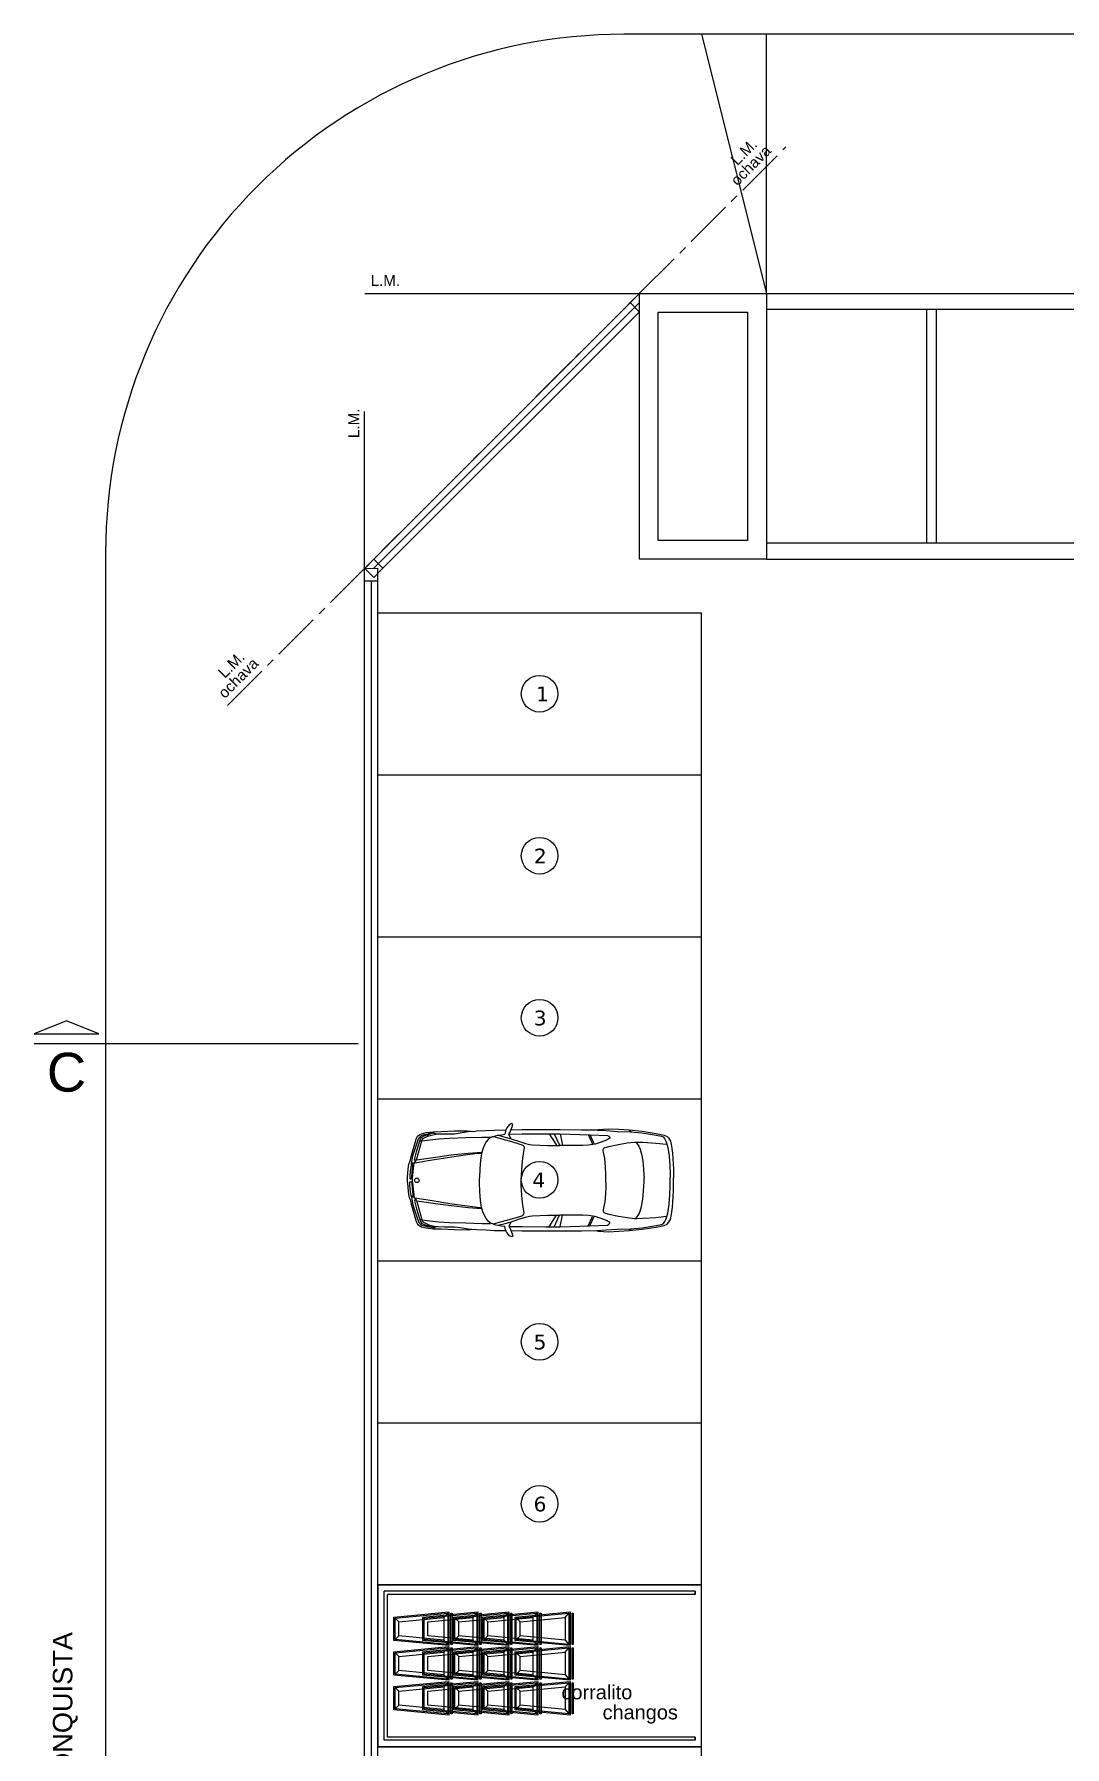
# Model space of a CAD drawing. Header units: inches. Extents: x -309 to 190, y -1585 to -1350.
# Drawn here: x -273.83 to -257.93, y -1477.71 to -1451.29 of the extents above; entities that cross this region are included whole.
import ezdxf
from ezdxf.enums import TextEntityAlignment as Align
from ezdxf.lldxf.tags import DXFTag

# ---------------------------------------------------------------- set-up
doc = ezdxf.new("R2010")
doc.units = ezdxf.units.IN
doc.header["$MEASUREMENT"] = 0
doc.linetypes.add('CENTER2', pattern=[1.125, 0.75, -0.125, 0.125, -0.125])
doc.linetypes.add('HIDDEN', pattern=[0.375, 0.25, -0.125])
doc.layers.get('0').update_dxf_attribs({"color": 9, "linetype": 'CONTINUOUS'})
for name, color, linetype in [('008', 9, 'CONTINUOUS'), ('01', 9, 'CONTINUOUS'), ('02', 9, 'CONTINUOUS'), ('CARPI', 9, 'CONTINUOUS'), ('CIEGOS', 9, 'CONTINUOUS'), ('CO-SEÑALIZACION', 9, 'CONTINUOUS'), ('gondola hach', 9, 'CONTINUOUS'), ('lm', 9, 'HIDDEN'), ('REVOQUE', 9, 'CONTINUOUS'), ('TEXT-MUROS', 9, 'CONTINUOUS'), ('TEXTOS', 9, 'CONTINUOUS'), ('TEXTVENT', 9, 'CONTINUOUS')]:
    doc.layers.add(name, color=color, linetype=linetype)
doc.styles.add('ARIAL', font='arial.ttf', dxfattribs={"height": 0.225})
doc.styles.add('Helvetica (bold)', font='arial.ttf')
doc.styles.get("Standard").update_dxf_attribs({"font": 'arial.ttf'})
tags = doc.linetypes.add('HIDDEN2', pattern=[0.1875, 0.125, -0.0625]).pattern_tags.tags
tags[6:7] = [DXFTag(74, 4), DXFTag(75, 0), DXFTag(340, '0'), DXFTag(46, 1.0), DXFTag(50, 0.0), DXFTag(44, 0.0), DXFTag(45, 0.0)]
tags[4:5] = [DXFTag(74, 4), DXFTag(75, 0), DXFTag(340, '0'), DXFTag(46, 1.0), DXFTag(50, 0.0), DXFTag(44, 0.0), DXFTag(45, 0.0)]

# ---------------------------------------------------------------- blocks, each defined once
blk = doc.blocks.new('Auto20_Pl')
at = {"color": 0, "linetype": 'ByBlock'}
for p, q in [((-3.334, 0.853), (-3.504, 0.845)), ((-3.167, 0.844), (-3.334, 0.853)), ((-1.748, 0.925), (-1.731, 0.938)), ((-1.739, 0.886), (-1.748, 0.925)), ((-1.699, 0.79), (-1.739, 0.886)), ((-1.731, 0.938), (-1.694, 0.923)), ((-1.694, 0.923), (-1.652, 0.867)), ((-1.652, 0.867), (-1.63, 0.82)), ((-4.359, 0.649), (-4.377, 0.564)), ((-4.331, 0.701), (-4.359, 0.649)), ((-4.305, 0.729), (-4.331, 0.701)), ((-4.29, 0.638), (-4.316, 0.546)), ((-4.259, 0.749), (-4.305, 0.729)), ((-4.118, 0.615), (-4.298, 0.597)), ((-4.264, 0.694), (-4.29, 0.638)), ((-4.238, 0.72), (-4.264, 0.694)), ((-4.125, 0.776), (-4.259, 0.749)), ((-4.211, 0.731), (-4.238, 0.72)), ((-4.066, 0.762), (-4.211, 0.731)), ((-3.89, 0.812), (-4.125, 0.776)), ((-3.901, 0.631), (-4.118, 0.615)), ((-3.888, 0.786), (-4.066, 0.762)), ((-3.801, 0.634), (-3.901, 0.631)), ((-3.677, 0.834), (-3.89, 0.812)), ((-3.701, 0.805), (-3.888, 0.786)), ((-3.811, 0.607), (-3.838, 0.566)), ((-3.79, 0.631), (-3.811, 0.607)), ((-3.764, 0.634), (-3.801, 0.634)), ((-3.645, 0.62), (-3.764, 0.634)), ((-3.677, 0.832), (-3.71, 0.807)), ((-3.482, 0.81), (-3.701, 0.805)), ((-3.504, 0.845), (-3.677, 0.834)), ((-3.501, 0.596), (-3.645, 0.62)), ((-3.342, 0.56), (-3.501, 0.596)), ((-3.288, 0.823), (-3.482, 0.81)), ((-3.358, 0.712), (-3.359, 0.698)), ((-3.359, 0.698), (-3.302, 0.666)), ((-3.341, 0.73), (-3.358, 0.712)), ((-3.315, 0.743), (-3.341, 0.73)), ((-3.023, 0.755), (-3.315, 0.743)), ((-3.302, 0.666), (-3.213, 0.632)), ((-3.14, 0.831), (-3.288, 0.823)), ((-3.213, 0.632), (-3.111, 0.601)), ((-3.121, 0.834), (-3.167, 0.844)), ((-2.888, 0.838), (-3.121, 0.834)), ((-3.111, 0.601), (-3.001, 0.583)), ((-3.026, 0.756), (-3.098, 0.599)), ((-2.997, 0.756), (-3.069, 0.599)), ((-2.535, 0.77), (-3.023, 0.755)), ((-3.001, 0.583), (-2.91, 0.577)), ((-2.91, 0.577), (-2.524, 0.577)), ((-2.535, 0.839), (-2.888, 0.838)), ((-2.531, 0.767), (-2.573, 0.579)), ((-2.198, 0.839), (-2.535, 0.839)), ((-2.292, 0.77), (-2.535, 0.77)), ((-2.324, 0.579), (-2.524, 0.577)), ((-2.435, 0.771), (-2.522, 0.579)), ((-2.352, 0.771), (-2.474, 0.581)), ((-2.069, 0.589), (-2.324, 0.579)), ((-1.904, 0.768), (-2.292, 0.77)), ((-1.906, 0.839), (-2.198, 0.839)), ((-2.025, 0.595), (-2.069, 0.589)), ((-1.959, 0.613), (-2.025, 0.595)), ((-1.861, 0.642), (-1.959, 0.613)), ((-1.915, 0.582), (-1.934, 0.564)), ((-1.85, 0.607), (-1.915, 0.582)), ((-1.724, 0.835), (-1.906, 0.839)), ((-1.69, 0.764), (-1.904, 0.768)), ((-1.721, 0.688), (-1.861, 0.642)), ((-1.729, 0.642), (-1.85, 0.607)), ((-1.426, 0.723), (-1.729, 0.642)), ((-1.721, 0.688), (-1.684, 0.762)), ((-1.621, 0.718), (-1.721, 0.688)), ((-1.686, 0.775), (-1.699, 0.79)), ((-1.684, 0.762), (-1.686, 0.775)), ((-1.439, 0.83), (-1.635, 0.835)), ((-1.63, 0.82), (-1.617, 0.766)), ((-1.508, 0.746), (-1.621, 0.718)), ((-1.563, 0.754), (-1.618, 0.763)), ((-1.498, 0.746), (-1.563, 0.754)), ((-1.462, 0.739), (-1.498, 0.746)), ((-1.429, 0.727), (-1.462, 0.739)), ((-1.305, 0.823), (-1.439, 0.83)), ((-1.418, 0.723), (-1.429, 0.727)), ((-1.418, 0.723), (-1.395, 0.717)), ((-1.395, 0.717), (-1.371, 0.704)), ((-1.233, 0.717), (-1.378, 0.715)), ((-1.371, 0.704), (-1.341, 0.676)), ((-1.341, 0.676), (-1.307, 0.636)), ((-1.307, 0.636), (-1.28, 0.587)), ((-1.147, 0.817), (-1.305, 0.823)), ((-1.28, 0.587), (-1.254, 0.523)), ((-0.972, 0.708), (-1.233, 0.717)), ((-1.104, 0.811), (-1.147, 0.817)), ((-0.991, 0.821), (-1.104, 0.811)), ((-1.01, 0.806), (-1.063, 0.813)), ((-0.876, 0.785), (-1.01, 0.806)), ((-0.776, 0.817), (-0.991, 0.821)), ((-0.702, 0.698), (-0.972, 0.708)), ((-0.784, 0.772), (-0.876, 0.785)), ((-0.619, 0.771), (-0.784, 0.772)), ((-0.563, 0.807), (-0.776, 0.817)), ((-0.524, 0.687), (-0.702, 0.698)), ((-0.509, 0.769), (-0.619, 0.771)), ((-0.427, 0.805), (-0.563, 0.807)), ((-0.375, 0.672), (-0.524, 0.687)), ((-0.448, 0.759), (-0.509, 0.769)), ((-0.474, 0.774), (-0.503, 0.769)), ((-0.444, 0.781), (-0.474, 0.774)), ((-0.358, 0.74), (-0.448, 0.759)), ((-0.447, 0.805), (-0.442, 0.79)), ((-0.442, 0.79), (-0.444, 0.781)), ((-0.442, 0.793), (-0.347, 0.772)), ((-0.442, 0.783), (-0.385, 0.77)), ((-0.313, 0.79), (-0.427, 0.805)), ((-0.416, 0.777), (-0.413, 0.786)), ((-0.278, 0.736), (-0.385, 0.77)), ((-0.383, 0.771), (-0.38, 0.779)), ((-0.248, 0.654), (-0.375, 0.672)), ((-0.312, 0.719), (-0.358, 0.74)), ((-0.357, 0.762), (-0.354, 0.77)), ((-0.289, 0.758), (-0.347, 0.772)), ((-0.342, 0.733), (-0.339, 0.754)), ((-0.238, 0.772), (-0.313, 0.79)), ((-0.271, 0.696), (-0.312, 0.719)), ((-0.238, 0.742), (-0.289, 0.758)), ((-0.241, 0.715), (-0.278, 0.736)), ((-0.247, 0.672), (-0.271, 0.696)), ((-0.206, 0.651), (-0.248, 0.654)), ((-0.239, 0.652), (-0.247, 0.672)), ((-0.22, 0.685), (-0.241, 0.715)), ((-0.157, 0.355), (-0.239, 0.652)), ((-0.209, 0.758), (-0.238, 0.772)), ((-0.214, 0.723), (-0.238, 0.742)), ((-0.206, 0.652), (-0.22, 0.685)), ((-0.192, 0.699), (-0.214, 0.723)), ((-0.172, 0.73), (-0.209, 0.758)), ((-0.153, 0.472), (-0.206, 0.651)), ((-0.179, 0.673), (-0.192, 0.699)), ((-0.094, 0.405), (-0.179, 0.673)), ((-0.146, 0.682), (-0.172, 0.73)), ((-0.058, 0.374), (-0.146, 0.682)), ((-4.392, 0.447), (-4.411, 0.186)), ((-4.377, 0.564), (-4.392, 0.447)), ((-4.34, 0.399), (-4.353, 0.238)), ((-4.316, 0.546), (-4.34, 0.399)), ((-3.901, 0.315), (-3.913, 0.185)), ((-3.882, 0.434), (-3.901, 0.315)), ((-3.858, 0.514), (-3.882, 0.434)), ((-3.838, 0.566), (-3.858, 0.514)), ((-3.277, 0.546), (-3.342, 0.56)), ((-3.286, 0.218), (-3.273, 0.36)), ((-3.256, 0.533), (-3.277, 0.546)), ((-3.273, 0.36), (-3.253, 0.464)), ((-3.245, 0.512), (-3.256, 0.533)), ((-3.253, 0.464), (-3.245, 0.49)), ((-3.245, 0.49), (-3.245, 0.512)), ((-1.934, 0.564), (-1.938, 0.539)), ((-1.938, 0.539), (-1.923, 0.478)), ((-1.923, 0.478), (-1.908, 0.369)), ((-1.908, 0.369), (-1.896, 0.249)), ((-1.254, 0.523), (-1.231, 0.446)), ((-1.156, 0.461), (-1.231, 0.465)), ((-1.164, 0.448), (-1.231, 0.451)), ((-1.231, 0.446), (-1.213, 0.336)), ((-1.213, 0.336), (-1.202, 0.193)), ((-0.999, 0.425), (-1.164, 0.448)), ((-1.01, 0.451), (-1.156, 0.461)), ((-0.729, 0.421), (-1.01, 0.451)), ((-0.737, 0.391), (-0.999, 0.425)), ((-0.381, 0.333), (-0.737, 0.391)), ((-0.507, 0.391), (-0.729, 0.421)), ((-0.313, 0.363), (-0.507, 0.391)), ((-0.123, 0.289), (-0.381, 0.333)), ((-0.159, 0.34), (-0.313, 0.363)), ((-0.146, 0.333), (-0.157, 0.355)), ((-0.123, 0.361), (-0.153, 0.472)), ((-0.123, 0.298), (-0.146, 0.333)), ((-0.145, 0.332), (-0.122, 0.333)), ((-0.122, 0.333), (-0.123, 0.361)), ((-0.115, 0.288), (-0.123, 0.298)), ((-0.109, 0.246), (-0.115, 0.288)), ((-0.073, 0.314), (-0.094, 0.405)), ((-0.07, 0.271), (-0.073, 0.314)), ((-0.052, 0.336), (-0.058, 0.374)), ((-0.042, 0.307), (-0.052, 0.336)), ((-0.029, 0.284), (-0.042, 0.307)), ((-0.019, 0.234), (-0.029, 0.284)), ((-4.411, 0.186), (-4.411, 0.039)), ((-4.411, 0.039), (-4.411, -0.037)), ((-4.353, 0.238), (-4.355, 0.099)), ((-4.355, 0.099), (-4.355, 0.039)), ((-4.355, 0.039), (-4.355, -0.037)), ((-3.92, 0.094), (-3.923, 0.039)), ((-3.923, 0.039), (-3.923, -0.037)), ((-3.913, 0.185), (-3.92, 0.094)), ((-3.29, 0.107), (-3.286, 0.218)), ((-3.29, 0.039), (-3.29, 0.107)), ((-3.29, 0.039), (-3.29, -0.037)), ((-1.896, 0.249), (-1.889, 0.084)), ((-1.889, 0.084), (-1.889, 0.039)), ((-1.889, 0.039), (-1.889, -0.037)), ((-1.202, 0.193), (-1.198, 0.039)), ((-1.198, 0.039), (-1.198, -0.037)), ((-0.111, 0.283), (-0.072, 0.283)), ((-0.095, 0.149), (-0.109, 0.246)), ((-0.089, 0.039), (-0.095, 0.149)), ((-0.092, 0.233), (-0.088, 0.261)), ((-0.08, 0.141), (-0.092, 0.233)), ((-0.089, 0.039), (-0.089, -0.037)), ((-0.088, 0.261), (-0.081, 0.27)), ((-0.081, 0.27), (-0.069, 0.269)), ((-0.074, 0.044), (-0.08, 0.141)), ((-0.068, 0.029), (-0.074, 0.044)), ((-0.069, 0.269), (-0.064, 0.262)), ((-0.064, 0.024), (-0.068, 0.029)), ((-0.064, 0.262), (-0.058, 0.218)), ((-0.048, 0.024), (-0.064, 0.024)), ((-0.058, 0.218), (-0.049, 0.151)), ((-0.049, 0.151), (-0.045, 0.07)), ((-0.045, 0.029), (-0.048, 0.024)), ((-0.045, 0.07), (-0.045, 0.029)), ((-0.008, 0.122), (-0.019, 0.234)), ((-0.002, 0.039), (-0.008, 0.122)), ((-0.002, 0.039), (-0.002, -0.037)), ((-4.411, -0.185), (-4.411, -0.037)), ((-4.392, -0.446), (-4.411, -0.185)), ((-4.355, -0.098), (-4.355, -0.037)), ((-4.353, -0.237), (-4.355, -0.098)), ((-4.34, -0.398), (-4.353, -0.237)), ((-3.92, -0.092), (-3.923, -0.037)), ((-3.913, -0.183), (-3.92, -0.092)), ((-3.901, -0.314), (-3.913, -0.183)), ((-3.29, -0.037), (-3.29, -0.105)), ((-3.29, -0.105), (-3.286, -0.216)), ((-3.286, -0.216), (-3.273, -0.359)), ((-1.908, -0.368), (-1.896, -0.248)), ((-1.896, -0.248), (-1.889, -0.083)), ((-1.889, -0.083), (-1.889, -0.037)), ((-1.213, -0.334), (-1.202, -0.191)), ((-1.202, -0.191), (-1.198, -0.037)), ((-0.109, -0.245), (-0.115, -0.287)), ((-0.111, -0.282), (-0.072, -0.282)), ((-0.095, -0.147), (-0.109, -0.245)), ((-0.089, -0.037), (-0.095, -0.147)), ((-0.08, -0.139), (-0.092, -0.231)), ((-0.092, -0.231), (-0.088, -0.26)), ((-0.088, -0.26), (-0.081, -0.268)), ((-0.081, -0.268), (-0.069, -0.267)), ((-0.074, -0.043), (-0.08, -0.139)), ((-0.068, -0.028), (-0.074, -0.043)), ((-0.07, -0.269), (-0.073, -0.312)), ((-0.069, -0.267), (-0.064, -0.26)), ((-0.064, -0.023), (-0.068, -0.028)), ((-0.048, -0.023), (-0.064, -0.023)), ((-0.064, -0.26), (-0.058, -0.217)), ((-0.058, -0.217), (-0.049, -0.15)), ((-0.049, -0.15), (-0.045, -0.068)), ((-0.045, -0.028), (-0.048, -0.023)), ((-0.045, -0.068), (-0.045, -0.028)), ((-0.029, -0.282), (-0.042, -0.305)), ((-0.019, -0.232), (-0.029, -0.282)), ((-0.008, -0.121), (-0.019, -0.232)), ((-0.002, -0.037), (-0.008, -0.121)), ((-4.377, -0.563), (-4.392, -0.446)), ((-4.359, -0.648), (-4.377, -0.563)), ((-4.316, -0.544), (-4.34, -0.398)), ((-4.29, -0.637), (-4.316, -0.544)), ((-3.882, -0.433), (-3.901, -0.314)), ((-3.858, -0.513), (-3.882, -0.433)), ((-3.838, -0.564), (-3.858, -0.513)), ((-3.811, -0.605), (-3.838, -0.564)), ((-3.342, -0.559), (-3.501, -0.594)), ((-3.277, -0.544), (-3.342, -0.559)), ((-3.256, -0.531), (-3.277, -0.544)), ((-3.273, -0.359), (-3.253, -0.463)), ((-3.245, -0.511), (-3.256, -0.531)), ((-3.253, -0.463), (-3.245, -0.489)), ((-3.245, -0.489), (-3.245, -0.511)), ((-1.938, -0.538), (-1.923, -0.476)), ((-1.934, -0.562), (-1.938, -0.538)), ((-1.915, -0.581), (-1.934, -0.562)), ((-1.923, -0.476), (-1.908, -0.368)), ((-1.28, -0.586), (-1.254, -0.522)), ((-1.254, -0.522), (-1.231, -0.445)), ((-1.231, -0.445), (-1.213, -0.334)), ((-1.164, -0.447), (-1.231, -0.449)), ((-1.156, -0.46), (-1.231, -0.464)), ((-0.999, -0.424), (-1.164, -0.447)), ((-1.01, -0.449), (-1.156, -0.46)), ((-0.729, -0.419), (-1.01, -0.449)), ((-0.737, -0.389), (-0.999, -0.424)), ((-0.381, -0.332), (-0.737, -0.389)), ((-0.507, -0.389), (-0.729, -0.419)), ((-0.313, -0.362), (-0.507, -0.389)), ((-0.123, -0.287), (-0.381, -0.332)), ((-0.159, -0.338), (-0.313, -0.362)), ((-0.157, -0.354), (-0.239, -0.651)), ((-0.153, -0.47), (-0.206, -0.65)), ((-0.094, -0.404), (-0.179, -0.671)), ((-0.146, -0.332), (-0.157, -0.354)), ((-0.123, -0.36), (-0.153, -0.47)), ((-0.123, -0.297), (-0.146, -0.332)), ((-0.058, -0.373), (-0.146, -0.681)), ((-0.145, -0.331), (-0.122, -0.332)), ((-0.115, -0.287), (-0.123, -0.297)), ((-0.122, -0.332), (-0.123, -0.36)), ((-0.073, -0.312), (-0.094, -0.404)), ((-0.052, -0.335), (-0.058, -0.373)), ((-0.042, -0.305), (-0.052, -0.335)), ((-4.331, -0.7), (-4.359, -0.648)), ((-4.305, -0.727), (-4.331, -0.7)), ((-4.259, -0.748), (-4.305, -0.727)), ((-4.118, -0.614), (-4.298, -0.596)), ((-4.264, -0.692), (-4.29, -0.637)), ((-4.238, -0.718), (-4.264, -0.692)), ((-4.125, -0.775), (-4.259, -0.748)), ((-4.211, -0.729), (-4.238, -0.718)), ((-4.066, -0.76), (-4.211, -0.729)), ((-3.89, -0.811), (-4.125, -0.775)), ((-3.901, -0.629), (-4.118, -0.614)), ((-3.888, -0.785), (-4.066, -0.76)), ((-3.801, -0.633), (-3.901, -0.629)), ((-3.677, -0.833), (-3.89, -0.811)), ((-3.701, -0.803), (-3.888, -0.785)), ((-3.79, -0.629), (-3.811, -0.605)), ((-3.764, -0.633), (-3.801, -0.633)), ((-3.645, -0.618), (-3.764, -0.633)), ((-3.677, -0.831), (-3.71, -0.805)), ((-3.482, -0.809), (-3.701, -0.803)), ((-3.504, -0.844), (-3.677, -0.833)), ((-3.501, -0.594), (-3.645, -0.618)), ((-3.334, -0.851), (-3.504, -0.844)), ((-3.288, -0.822), (-3.482, -0.809)), ((-3.359, -0.696), (-3.302, -0.665)), ((-3.358, -0.711), (-3.359, -0.696)), ((-3.341, -0.729), (-3.358, -0.711)), ((-3.315, -0.741), (-3.341, -0.729)), ((-3.167, -0.842), (-3.334, -0.851)), ((-3.023, -0.753), (-3.315, -0.741)), ((-3.302, -0.665), (-3.213, -0.631)), ((-3.14, -0.829), (-3.288, -0.822)), ((-3.213, -0.631), (-3.111, -0.6)), ((-3.121, -0.833), (-3.167, -0.842)), ((-2.888, -0.837), (-3.121, -0.833)), ((-3.111, -0.6), (-3.001, -0.581)), ((-3.026, -0.755), (-3.098, -0.597)), ((-2.997, -0.755), (-3.069, -0.597)), ((-2.535, -0.768), (-3.023, -0.753)), ((-3.001, -0.581), (-2.91, -0.576)), ((-2.91, -0.576), (-2.524, -0.575)), ((-2.535, -0.838), (-2.888, -0.837)), ((-2.531, -0.766), (-2.573, -0.578)), ((-2.292, -0.768), (-2.535, -0.768)), ((-2.198, -0.838), (-2.535, -0.838)), ((-2.324, -0.577), (-2.524, -0.575)), ((-2.435, -0.769), (-2.522, -0.578)), ((-2.352, -0.769), (-2.474, -0.579)), ((-2.069, -0.588), (-2.324, -0.577)), ((-1.904, -0.766), (-2.292, -0.768)), ((-1.906, -0.838), (-2.198, -0.838)), ((-2.025, -0.593), (-2.069, -0.588)), ((-1.959, -0.611), (-2.025, -0.593)), ((-1.861, -0.641), (-1.959, -0.611)), ((-1.85, -0.605), (-1.915, -0.581)), ((-1.724, -0.834), (-1.906, -0.838)), ((-1.69, -0.763), (-1.904, -0.766)), ((-1.721, -0.687), (-1.861, -0.641)), ((-1.729, -0.641), (-1.85, -0.605)), ((-1.699, -0.789), (-1.739, -0.884)), ((-1.426, -0.722), (-1.729, -0.641)), ((-1.621, -0.716), (-1.721, -0.687)), ((-1.721, -0.687), (-1.684, -0.76)), ((-1.686, -0.774), (-1.699, -0.789)), ((-1.684, -0.76), (-1.686, -0.774)), ((-1.652, -0.866), (-1.63, -0.819)), ((-1.439, -0.828), (-1.635, -0.833)), ((-1.63, -0.819), (-1.617, -0.765)), ((-1.508, -0.744), (-1.621, -0.716)), ((-1.563, -0.753), (-1.618, -0.762)), ((-1.498, -0.745), (-1.563, -0.753)), ((-1.462, -0.737), (-1.498, -0.745)), ((-1.429, -0.725), (-1.462, -0.737)), ((-1.305, -0.822), (-1.439, -0.828)), ((-1.418, -0.722), (-1.429, -0.725)), ((-1.418, -0.722), (-1.395, -0.715)), ((-1.395, -0.715), (-1.371, -0.703)), ((-1.233, -0.715), (-1.378, -0.713)), ((-1.371, -0.703), (-1.341, -0.675)), ((-1.341, -0.675), (-1.307, -0.635)), ((-1.307, -0.635), (-1.28, -0.586)), ((-1.147, -0.816), (-1.305, -0.822)), ((-0.972, -0.707), (-1.233, -0.715)), ((-1.104, -0.809), (-1.147, -0.816)), ((-0.991, -0.82), (-1.104, -0.809)), ((-1.01, -0.805), (-1.063, -0.811)), ((-0.876, -0.784), (-1.01, -0.805)), ((-0.776, -0.816), (-0.991, -0.82)), ((-0.702, -0.696), (-0.972, -0.707)), ((-0.784, -0.771), (-0.876, -0.784)), ((-0.619, -0.769), (-0.784, -0.771)), ((-0.563, -0.806), (-0.776, -0.816)), ((-0.524, -0.686), (-0.702, -0.696)), ((-0.509, -0.767), (-0.619, -0.769)), ((-0.427, -0.804), (-0.563, -0.806)), ((-0.375, -0.67), (-0.524, -0.686)), ((-0.448, -0.758), (-0.509, -0.767)), ((-0.474, -0.773), (-0.503, -0.768)), ((-0.444, -0.78), (-0.474, -0.773)), ((-0.358, -0.738), (-0.448, -0.758)), ((-0.447, -0.804), (-0.442, -0.788)), ((-0.442, -0.788), (-0.444, -0.78)), ((-0.442, -0.781), (-0.385, -0.768)), ((-0.442, -0.791), (-0.347, -0.77)), ((-0.313, -0.789), (-0.427, -0.804)), ((-0.416, -0.776), (-0.413, -0.784)), ((-0.278, -0.735), (-0.385, -0.768)), ((-0.383, -0.769), (-0.38, -0.778)), ((-0.248, -0.653), (-0.375, -0.67)), ((-0.312, -0.717), (-0.358, -0.738)), ((-0.357, -0.76), (-0.354, -0.769)), ((-0.289, -0.757), (-0.347, -0.77)), ((-0.342, -0.732), (-0.339, -0.753)), ((-0.238, -0.77), (-0.313, -0.789)), ((-0.271, -0.694), (-0.312, -0.717)), ((-0.238, -0.74), (-0.289, -0.757)), ((-0.241, -0.713), (-0.278, -0.735)), ((-0.247, -0.67), (-0.271, -0.694)), ((-0.206, -0.65), (-0.248, -0.653)), ((-0.239, -0.651), (-0.247, -0.67)), ((-0.22, -0.684), (-0.241, -0.713)), ((-0.214, -0.721), (-0.238, -0.74)), ((-0.209, -0.757), (-0.238, -0.77)), ((-0.206, -0.651), (-0.22, -0.684)), ((-0.192, -0.697), (-0.214, -0.721)), ((-0.172, -0.729), (-0.209, -0.757)), ((-0.179, -0.671), (-0.192, -0.697)), ((-0.146, -0.681), (-0.172, -0.729)), ((-1.739, -0.884), (-1.748, -0.924)), ((-1.748, -0.924), (-1.731, -0.937)), ((-1.731, -0.937), (-1.694, -0.922)), ((-1.694, -0.922), (-1.652, -0.866))]:
    blk.add_line(p, q, dxfattribs=at)
blk.add_circle((-0.159, 0.001), 0.0375, dxfattribs=at)

msp = doc.modelspace()

# ---------------------------------------------------------------- linework, layer by layer
at = {"layer": '008'}
for p, q in [((-268.532, -1460.214), (-263.532, -1460.214)), ((-268.532, -1460.214), (-263.532, -1460.214)), ((-263.532, -1477.714), (-263.532, -1460.214)), ((-263.532, -1477.714), (-263.532, -1460.214)), ((-268.532, -1462.714), (-263.532, -1462.714)), ((-268.532, -1462.714), (-263.532, -1462.714)), ((-268.532, -1465.214), (-263.532, -1465.214)), ((-268.532, -1465.214), (-263.532, -1465.214)), ((-268.532, -1467.714), (-263.532, -1467.714)), ((-268.532, -1467.714), (-263.532, -1467.714)), ((-268.532, -1470.214), (-263.532, -1470.214)), ((-268.532, -1470.214), (-263.532, -1470.214)), ((-268.532, -1472.714), (-263.532, -1472.714)), ((-268.532, -1472.714), (-263.532, -1472.714)), ((-268.532, -1475.214), (-263.532, -1475.214)), ((-268.532, -1475.214), (-263.532, -1475.214)), ((-268.532, -1475.214), (-263.532, -1475.214)), ((-268.532, -1475.214), (-263.532, -1475.214)), ((-268.532, -1475.214), (-263.532, -1475.214)), ((-268.532, -1475.214), (-263.532, -1475.214)), ((-268.432, -1477.614), (-268.432, -1475.314)), ((-263.632, -1475.314), (-268.432, -1475.314)), ((-263.632, -1475.314), (-268.432, -1475.314)), ((-268.432, -1477.614), (-268.432, -1475.314)), ((-263.632, -1475.314), (-268.432, -1475.314)), ((-263.632, -1475.314), (-268.432, -1475.314)), ((-263.632, -1475.314), (-263.632, -1475.364)), ((-263.632, -1475.364), (-263.632, -1475.314)), ((-263.632, -1475.314), (-263.632, -1475.364)), ((-263.632, -1475.364), (-263.632, -1475.314)), ((-268.382, -1477.564), (-268.382, -1475.364)), ((-263.632, -1475.364), (-268.382, -1475.364)), ((-268.382, -1477.564), (-268.382, -1475.364)), ((-263.632, -1475.364), (-268.382, -1475.364)), ((-268.532, -1477.714), (-263.532, -1477.714)), ((-263.532, -1477.714), (-268.532, -1477.714)), ((-263.532, -1477.714), (-268.532, -1477.714)), ((-268.532, -1477.714), (-263.532, -1477.714)), ((-263.532, -1477.714), (-268.532, -1477.714)), ((-263.532, -1477.714), (-268.532, -1477.714)), ((-263.632, -1477.614), (-268.432, -1477.614)), ((-263.632, -1477.614), (-268.432, -1477.614)), ((-263.632, -1477.564), (-268.382, -1477.564)), ((-263.632, -1477.564), (-268.382, -1477.564)), ((-263.632, -1477.564), (-263.632, -1477.614)), ((-263.632, -1477.614), (-263.632, -1477.564)), ((-263.632, -1477.564), (-263.632, -1477.614)), ((-263.632, -1477.614), (-263.632, -1477.564)), ((-263.532, -1495.214), (-263.532, -1477.714))]:
    msp.add_line(p, q, dxfattribs=at)
at = {"layer": '008', "linetype": 'Continuous', "lineweight": 0}
for p, q in [((-268.264, -1475.73), (-268.204, -1475.784)), ((-268.264, -1475.73), (-268.204, -1475.784)), ((-267.51, -1475.719), (-267.45, -1475.653)), ((-267.51, -1475.719), (-267.45, -1475.653)), ((-268.264, -1476.057), (-268.204, -1476.002)), ((-268.264, -1476.057), (-268.204, -1476.002)), ((-267.51, -1476.068), (-267.45, -1476.134)), ((-267.51, -1476.068), (-267.45, -1476.134)), ((-268.264, -1476.265), (-268.204, -1476.32)), ((-268.264, -1476.265), (-268.204, -1476.32)), ((-267.51, -1476.254), (-267.45, -1476.188)), ((-267.51, -1476.254), (-267.45, -1476.188)), ((-268.264, -1476.592), (-268.204, -1476.538)), ((-268.264, -1476.592), (-268.204, -1476.538)), ((-267.51, -1476.603), (-267.45, -1476.669)), ((-267.51, -1476.603), (-267.45, -1476.669)), ((-268.264, -1476.802), (-268.204, -1476.857)), ((-268.264, -1476.802), (-268.204, -1476.857)), ((-267.51, -1476.792), (-267.45, -1476.726)), ((-267.51, -1476.792), (-267.45, -1476.726)), ((-268.264, -1477.129), (-268.204, -1477.075)), ((-268.264, -1477.129), (-268.204, -1477.075)), ((-267.51, -1477.14), (-267.45, -1477.206)), ((-267.51, -1477.14), (-267.45, -1477.206))]:
    msp.add_line(p, q, dxfattribs=at)
at = {"layer": '008', "linetype": 'HIDDEN2', "lineweight": 0, "ltscale": 0.5}
for p, q in [((-267.341, -1475.73), (-267.281, -1475.784)), ((-267.341, -1475.73), (-267.281, -1475.784)), ((-267.341, -1476.057), (-267.281, -1476.002)), ((-267.341, -1476.057), (-267.281, -1476.002)), ((-267.341, -1476.265), (-267.281, -1476.32)), ((-267.341, -1476.265), (-267.281, -1476.32)), ((-267.341, -1476.592), (-267.281, -1476.538)), ((-267.341, -1476.592), (-267.281, -1476.538)), ((-267.341, -1476.802), (-267.281, -1476.857)), ((-267.341, -1476.802), (-267.281, -1476.857)), ((-267.341, -1477.129), (-267.281, -1477.075)), ((-267.341, -1477.129), (-267.281, -1477.075))]:
    msp.add_line(p, q, dxfattribs=at)
at = {"layer": '008', "linetype": 'HIDDEN2', "lineweight": 0, "ltscale": 8}
for p, q in [((-267.062, -1475.719), (-267.002, -1475.653)), ((-267.062, -1475.719), (-267.002, -1475.653)), ((-266.89, -1475.73), (-266.83, -1475.784)), ((-266.89, -1475.73), (-266.83, -1475.784)), ((-266.587, -1475.719), (-266.527, -1475.653)), ((-266.587, -1475.719), (-266.527, -1475.653)), ((-266.394, -1475.73), (-266.334, -1475.784)), ((-266.394, -1475.73), (-266.334, -1475.784)), ((-266.136, -1475.719), (-266.076, -1475.653)), ((-266.136, -1475.719), (-266.076, -1475.653)), ((-265.64, -1475.719), (-265.58, -1475.653)), ((-265.64, -1475.719), (-265.58, -1475.653)), ((-267.062, -1476.068), (-267.002, -1476.134)), ((-267.062, -1476.068), (-267.002, -1476.134)), ((-266.89, -1476.057), (-266.83, -1476.002)), ((-266.89, -1476.057), (-266.83, -1476.002)), ((-266.587, -1476.068), (-266.527, -1476.134)), ((-266.587, -1476.068), (-266.527, -1476.134)), ((-266.394, -1476.057), (-266.334, -1476.002)), ((-266.394, -1476.057), (-266.334, -1476.002)), ((-266.136, -1476.068), (-266.076, -1476.134)), ((-266.136, -1476.068), (-266.076, -1476.134)), ((-265.64, -1476.068), (-265.58, -1476.134)), ((-265.64, -1476.068), (-265.58, -1476.134)), ((-267.062, -1476.254), (-267.002, -1476.188)), ((-267.062, -1476.254), (-267.002, -1476.188)), ((-266.89, -1476.265), (-266.83, -1476.32)), ((-266.89, -1476.265), (-266.83, -1476.32)), ((-266.587, -1476.254), (-266.527, -1476.188)), ((-266.587, -1476.254), (-266.527, -1476.188)), ((-266.394, -1476.265), (-266.334, -1476.32)), ((-266.394, -1476.265), (-266.334, -1476.32)), ((-266.136, -1476.254), (-266.076, -1476.188)), ((-266.136, -1476.254), (-266.076, -1476.188)), ((-265.64, -1476.254), (-265.58, -1476.188)), ((-265.64, -1476.254), (-265.58, -1476.188)), ((-267.062, -1476.603), (-267.002, -1476.669)), ((-267.062, -1476.603), (-267.002, -1476.669)), ((-266.89, -1476.592), (-266.83, -1476.538)), ((-266.89, -1476.592), (-266.83, -1476.538)), ((-266.587, -1476.603), (-266.527, -1476.669)), ((-266.587, -1476.603), (-266.527, -1476.669)), ((-266.394, -1476.592), (-266.334, -1476.538)), ((-266.394, -1476.592), (-266.334, -1476.538)), ((-266.136, -1476.603), (-266.076, -1476.669)), ((-266.136, -1476.603), (-266.076, -1476.669)), ((-265.64, -1476.603), (-265.58, -1476.669)), ((-265.64, -1476.603), (-265.58, -1476.669)), ((-267.062, -1476.792), (-267.002, -1476.726)), ((-267.062, -1476.792), (-267.002, -1476.726)), ((-266.89, -1476.802), (-266.83, -1476.857)), ((-266.89, -1476.802), (-266.83, -1476.857)), ((-266.587, -1476.792), (-266.527, -1476.726)), ((-266.587, -1476.792), (-266.527, -1476.726)), ((-266.394, -1476.802), (-266.334, -1476.857)), ((-266.394, -1476.802), (-266.334, -1476.857)), ((-266.136, -1476.792), (-266.076, -1476.726)), ((-266.136, -1476.792), (-266.076, -1476.726)), ((-265.64, -1476.792), (-265.58, -1476.726)), ((-265.64, -1476.792), (-265.58, -1476.726)), ((-267.062, -1477.14), (-267.002, -1477.206)), ((-267.062, -1477.14), (-267.002, -1477.206)), ((-266.89, -1477.129), (-266.83, -1477.075)), ((-266.89, -1477.129), (-266.83, -1477.075)), ((-266.587, -1477.14), (-266.527, -1477.206)), ((-266.587, -1477.14), (-266.527, -1477.206)), ((-266.394, -1477.129), (-266.334, -1477.075)), ((-266.394, -1477.129), (-266.334, -1477.075)), ((-266.136, -1477.14), (-266.076, -1477.206)), ((-266.136, -1477.14), (-266.076, -1477.206)), ((-265.64, -1477.14), (-265.58, -1477.206)), ((-265.64, -1477.14), (-265.58, -1477.206))]:
    msp.add_line(p, q, dxfattribs=at)
at = {"layer": '008'}
msp.add_lwpolyline([(-263.532, -1475.214), (-268.532, -1475.214), (-268.532, -1477.714), (-263.532, -1477.714)], close=True, dxfattribs=at)
msp.add_lwpolyline([(-263.532, -1475.214), (-268.532, -1475.214), (-268.532, -1477.714), (-263.532, -1477.714)], close=True, dxfattribs=at)
at = {"layer": '008', "linetype": 'Continuous', "lineweight": 0}
for points in [[(-268.282, -1476.073), (-268.282, -1475.713), (-267.432, -1475.633), (-267.432, -1476.153), (-268.282, -1476.073)], [(-268.282, -1476.073), (-268.282, -1475.713), (-267.432, -1475.633), (-267.432, -1476.153), (-268.282, -1476.073)], [(-268.282, -1476.609), (-268.282, -1476.249), (-267.432, -1476.169), (-267.432, -1476.689), (-268.282, -1476.609)], [(-268.282, -1476.609), (-268.282, -1476.249), (-267.432, -1476.169), (-267.432, -1476.689), (-268.282, -1476.609)], [(-268.282, -1477.146), (-268.282, -1476.786), (-267.432, -1476.706), (-267.432, -1477.226), (-268.282, -1477.146)], [(-268.282, -1477.146), (-268.282, -1476.786), (-267.432, -1476.706), (-267.432, -1477.226), (-268.282, -1477.146)]]:
    msp.add_lwpolyline(points, dxfattribs=at)
for points in [[(-268.264, -1476.057), (-268.264, -1475.73), (-267.45, -1475.653), (-267.45, -1476.134)], [(-268.264, -1476.057), (-268.264, -1475.73), (-267.45, -1475.653), (-267.45, -1476.134)], [(-268.204, -1476.002), (-268.204, -1475.784), (-267.51, -1475.719), (-267.51, -1476.068)], [(-268.204, -1476.002), (-268.204, -1475.784), (-267.51, -1475.719), (-267.51, -1476.068)], [(-267.402, -1475.653), (-267.384, -1475.653), (-267.384, -1476.134), (-267.402, -1476.134)], [(-267.402, -1475.653), (-267.384, -1475.653), (-267.384, -1476.134), (-267.402, -1476.134)], [(-268.264, -1476.592), (-268.264, -1476.265), (-267.45, -1476.188), (-267.45, -1476.669)], [(-268.264, -1476.592), (-268.264, -1476.265), (-267.45, -1476.188), (-267.45, -1476.669)], [(-268.204, -1476.538), (-268.204, -1476.32), (-267.51, -1476.254), (-267.51, -1476.603)], [(-268.204, -1476.538), (-268.204, -1476.32), (-267.51, -1476.254), (-267.51, -1476.603)], [(-267.402, -1476.188), (-267.384, -1476.188), (-267.384, -1476.669), (-267.402, -1476.669)], [(-267.402, -1476.188), (-267.384, -1476.188), (-267.384, -1476.669), (-267.402, -1476.669)], [(-268.264, -1477.129), (-268.264, -1476.802), (-267.45, -1476.726), (-267.45, -1477.206)], [(-268.264, -1477.129), (-268.264, -1476.802), (-267.45, -1476.726), (-267.45, -1477.206)], [(-268.204, -1477.075), (-268.204, -1476.857), (-267.51, -1476.792), (-267.51, -1477.14)], [(-268.204, -1477.075), (-268.204, -1476.857), (-267.51, -1476.792), (-267.51, -1477.14)], [(-267.402, -1476.726), (-267.384, -1476.726), (-267.384, -1477.206), (-267.402, -1477.206)], [(-267.402, -1476.726), (-267.384, -1476.726), (-267.384, -1477.206), (-267.402, -1477.206)]]:
    msp.add_lwpolyline(points, close=True, dxfattribs=at)
at = {"layer": '008', "linetype": 'HIDDEN2', "lineweight": 0, "ltscale": 8}
for points in [[(-267.834, -1476.073), (-267.834, -1475.713), (-266.984, -1475.633), (-266.984, -1476.153), (-267.834, -1476.073)], [(-267.834, -1476.073), (-267.834, -1475.713), (-266.984, -1475.633), (-266.984, -1476.153), (-267.834, -1476.073)], [(-267.359, -1476.073), (-267.359, -1475.713), (-266.509, -1475.633), (-266.509, -1476.153), (-267.359, -1476.073)], [(-267.359, -1476.073), (-267.359, -1475.713), (-266.509, -1475.633), (-266.509, -1476.153), (-267.359, -1476.073)], [(-266.908, -1476.073), (-266.908, -1475.713), (-266.058, -1475.633), (-266.058, -1476.153), (-266.908, -1476.073)], [(-266.908, -1476.073), (-266.908, -1475.713), (-266.058, -1475.633), (-266.058, -1476.153), (-266.908, -1476.073)], [(-266.412, -1476.073), (-266.412, -1475.713), (-265.562, -1475.633), (-265.562, -1476.153), (-266.412, -1476.073)], [(-266.412, -1476.073), (-266.412, -1475.713), (-265.562, -1475.633), (-265.562, -1476.153), (-266.412, -1476.073)], [(-267.834, -1476.609), (-267.834, -1476.249), (-266.984, -1476.169), (-266.984, -1476.689), (-267.834, -1476.609)], [(-267.834, -1476.609), (-267.834, -1476.249), (-266.984, -1476.169), (-266.984, -1476.689), (-267.834, -1476.609)], [(-267.359, -1476.609), (-267.359, -1476.249), (-266.509, -1476.169), (-266.509, -1476.689), (-267.359, -1476.609)], [(-267.359, -1476.609), (-267.359, -1476.249), (-266.509, -1476.169), (-266.509, -1476.689), (-267.359, -1476.609)], [(-266.908, -1476.609), (-266.908, -1476.249), (-266.058, -1476.169), (-266.058, -1476.689), (-266.908, -1476.609)], [(-266.908, -1476.609), (-266.908, -1476.249), (-266.058, -1476.169), (-266.058, -1476.689), (-266.908, -1476.609)], [(-266.412, -1476.609), (-266.412, -1476.249), (-265.562, -1476.169), (-265.562, -1476.689), (-266.412, -1476.609)], [(-266.412, -1476.609), (-266.412, -1476.249), (-265.562, -1476.169), (-265.562, -1476.689), (-266.412, -1476.609)], [(-267.834, -1477.146), (-267.834, -1476.786), (-266.984, -1476.706), (-266.984, -1477.226), (-267.834, -1477.146)], [(-267.834, -1477.146), (-267.834, -1476.786), (-266.984, -1476.706), (-266.984, -1477.226), (-267.834, -1477.146)], [(-267.359, -1477.146), (-267.359, -1476.786), (-266.509, -1476.706), (-266.509, -1477.226), (-267.359, -1477.146)], [(-267.359, -1477.146), (-267.359, -1476.786), (-266.509, -1476.706), (-266.509, -1477.226), (-267.359, -1477.146)], [(-266.908, -1477.146), (-266.908, -1476.786), (-266.058, -1476.706), (-266.058, -1477.226), (-266.908, -1477.146)], [(-266.908, -1477.146), (-266.908, -1476.786), (-266.058, -1476.706), (-266.058, -1477.226), (-266.908, -1477.146)], [(-266.412, -1477.146), (-266.412, -1476.786), (-265.562, -1476.706), (-265.562, -1477.226), (-266.412, -1477.146)], [(-266.412, -1477.146), (-266.412, -1476.786), (-265.562, -1476.706), (-265.562, -1477.226), (-266.412, -1477.146)]]:
    msp.add_lwpolyline(points, dxfattribs=at)
for points in [[(-267.816, -1476.057), (-267.816, -1475.73), (-267.002, -1475.653), (-267.002, -1476.134)], [(-267.816, -1476.057), (-267.816, -1475.73), (-267.002, -1475.653), (-267.002, -1476.134)], [(-267.756, -1476.002), (-267.756, -1475.784), (-267.062, -1475.719), (-267.062, -1476.068)], [(-267.756, -1476.002), (-267.756, -1475.784), (-267.062, -1475.719), (-267.062, -1476.068)], [(-267.341, -1476.057), (-267.341, -1475.73), (-266.527, -1475.653), (-266.527, -1476.134)], [(-267.341, -1476.057), (-267.341, -1475.73), (-266.527, -1475.653), (-266.527, -1476.134)], [(-267.281, -1476.002), (-267.281, -1475.784), (-266.587, -1475.719), (-266.587, -1476.068)], [(-267.281, -1476.002), (-267.281, -1475.784), (-266.587, -1475.719), (-266.587, -1476.068)], [(-266.954, -1475.653), (-266.936, -1475.653), (-266.936, -1476.134), (-266.954, -1476.134)], [(-266.954, -1475.653), (-266.936, -1475.653), (-266.936, -1476.134), (-266.954, -1476.134)], [(-266.89, -1476.057), (-266.89, -1475.73), (-266.076, -1475.653), (-266.076, -1476.134)], [(-266.89, -1476.057), (-266.89, -1475.73), (-266.076, -1475.653), (-266.076, -1476.134)], [(-266.83, -1476.002), (-266.83, -1475.784), (-266.136, -1475.719), (-266.136, -1476.068)], [(-266.83, -1476.002), (-266.83, -1475.784), (-266.136, -1475.719), (-266.136, -1476.068)], [(-266.479, -1475.653), (-266.461, -1475.653), (-266.461, -1476.134), (-266.479, -1476.134)], [(-266.479, -1475.653), (-266.461, -1475.653), (-266.461, -1476.134), (-266.479, -1476.134)], [(-266.394, -1476.057), (-266.394, -1475.73), (-265.58, -1475.653), (-265.58, -1476.134)], [(-266.394, -1476.057), (-266.394, -1475.73), (-265.58, -1475.653), (-265.58, -1476.134)], [(-266.334, -1476.002), (-266.334, -1475.784), (-265.64, -1475.719), (-265.64, -1476.068)], [(-266.334, -1476.002), (-266.334, -1475.784), (-265.64, -1475.719), (-265.64, -1476.068)], [(-266.028, -1475.653), (-266.01, -1475.653), (-266.01, -1476.134), (-266.028, -1476.134)], [(-266.028, -1475.653), (-266.01, -1475.653), (-266.01, -1476.134), (-266.028, -1476.134)], [(-265.532, -1475.653), (-265.514, -1475.653), (-265.514, -1476.134), (-265.532, -1476.134)], [(-265.532, -1475.653), (-265.514, -1475.653), (-265.514, -1476.134), (-265.532, -1476.134)], [(-267.816, -1476.592), (-267.816, -1476.265), (-267.002, -1476.188), (-267.002, -1476.669)], [(-267.816, -1476.592), (-267.816, -1476.265), (-267.002, -1476.188), (-267.002, -1476.669)], [(-267.756, -1476.538), (-267.756, -1476.32), (-267.062, -1476.254), (-267.062, -1476.603)], [(-267.756, -1476.538), (-267.756, -1476.32), (-267.062, -1476.254), (-267.062, -1476.603)], [(-267.341, -1476.592), (-267.341, -1476.265), (-266.527, -1476.188), (-266.527, -1476.669)], [(-267.341, -1476.592), (-267.341, -1476.265), (-266.527, -1476.188), (-266.527, -1476.669)], [(-267.281, -1476.538), (-267.281, -1476.32), (-266.587, -1476.254), (-266.587, -1476.603)], [(-267.281, -1476.538), (-267.281, -1476.32), (-266.587, -1476.254), (-266.587, -1476.603)], [(-266.954, -1476.188), (-266.936, -1476.188), (-266.936, -1476.669), (-266.954, -1476.669)], [(-266.954, -1476.188), (-266.936, -1476.188), (-266.936, -1476.669), (-266.954, -1476.669)], [(-266.89, -1476.592), (-266.89, -1476.265), (-266.076, -1476.188), (-266.076, -1476.669)], [(-266.89, -1476.592), (-266.89, -1476.265), (-266.076, -1476.188), (-266.076, -1476.669)], [(-266.83, -1476.538), (-266.83, -1476.32), (-266.136, -1476.254), (-266.136, -1476.603)], [(-266.83, -1476.538), (-266.83, -1476.32), (-266.136, -1476.254), (-266.136, -1476.603)], [(-266.479, -1476.188), (-266.461, -1476.188), (-266.461, -1476.669), (-266.479, -1476.669)], [(-266.479, -1476.188), (-266.461, -1476.188), (-266.461, -1476.669), (-266.479, -1476.669)], [(-266.394, -1476.592), (-266.394, -1476.265), (-265.58, -1476.188), (-265.58, -1476.669)], [(-266.394, -1476.592), (-266.394, -1476.265), (-265.58, -1476.188), (-265.58, -1476.669)], [(-266.334, -1476.538), (-266.334, -1476.32), (-265.64, -1476.254), (-265.64, -1476.603)], [(-266.334, -1476.538), (-266.334, -1476.32), (-265.64, -1476.254), (-265.64, -1476.603)], [(-266.028, -1476.188), (-266.01, -1476.188), (-266.01, -1476.669), (-266.028, -1476.669)], [(-266.028, -1476.188), (-266.01, -1476.188), (-266.01, -1476.669), (-266.028, -1476.669)], [(-265.532, -1476.188), (-265.514, -1476.188), (-265.514, -1476.669), (-265.532, -1476.669)], [(-265.532, -1476.188), (-265.514, -1476.188), (-265.514, -1476.669), (-265.532, -1476.669)], [(-267.816, -1477.129), (-267.816, -1476.802), (-267.002, -1476.726), (-267.002, -1477.206)], [(-267.816, -1477.129), (-267.816, -1476.802), (-267.002, -1476.726), (-267.002, -1477.206)], [(-267.756, -1477.075), (-267.756, -1476.857), (-267.062, -1476.792), (-267.062, -1477.14)], [(-267.756, -1477.075), (-267.756, -1476.857), (-267.062, -1476.792), (-267.062, -1477.14)], [(-267.341, -1477.129), (-267.341, -1476.802), (-266.527, -1476.726), (-266.527, -1477.206)], [(-267.341, -1477.129), (-267.341, -1476.802), (-266.527, -1476.726), (-266.527, -1477.206)], [(-267.281, -1477.075), (-267.281, -1476.857), (-266.587, -1476.792), (-266.587, -1477.14)], [(-267.281, -1477.075), (-267.281, -1476.857), (-266.587, -1476.792), (-266.587, -1477.14)], [(-266.954, -1476.726), (-266.936, -1476.726), (-266.936, -1477.206), (-266.954, -1477.206)], [(-266.954, -1476.726), (-266.936, -1476.726), (-266.936, -1477.206), (-266.954, -1477.206)], [(-266.89, -1477.129), (-266.89, -1476.802), (-266.076, -1476.726), (-266.076, -1477.206)], [(-266.89, -1477.129), (-266.89, -1476.802), (-266.076, -1476.726), (-266.076, -1477.206)], [(-266.83, -1477.075), (-266.83, -1476.857), (-266.136, -1476.792), (-266.136, -1477.14)], [(-266.83, -1477.075), (-266.83, -1476.857), (-266.136, -1476.792), (-266.136, -1477.14)], [(-266.479, -1476.726), (-266.461, -1476.726), (-266.461, -1477.206), (-266.479, -1477.206)], [(-266.479, -1476.726), (-266.461, -1476.726), (-266.461, -1477.206), (-266.479, -1477.206)], [(-266.394, -1477.129), (-266.394, -1476.802), (-265.58, -1476.726), (-265.58, -1477.206)], [(-266.394, -1477.129), (-266.394, -1476.802), (-265.58, -1476.726), (-265.58, -1477.206)], [(-266.334, -1477.075), (-266.334, -1476.857), (-265.64, -1476.792), (-265.64, -1477.14)], [(-266.334, -1477.075), (-266.334, -1476.857), (-265.64, -1476.792), (-265.64, -1477.14)], [(-266.028, -1476.726), (-266.01, -1476.726), (-266.01, -1477.206), (-266.028, -1477.206)], [(-266.028, -1476.726), (-266.01, -1476.726), (-266.01, -1477.206), (-266.028, -1477.206)], [(-265.532, -1476.726), (-265.514, -1476.726), (-265.514, -1477.206), (-265.532, -1477.206)], [(-265.532, -1476.726), (-265.514, -1476.726), (-265.514, -1477.206), (-265.532, -1477.206)]]:
    msp.add_lwpolyline(points, close=True, dxfattribs=at)
at = {"layer": '008', "lineweight": 0}
for centre in [(-266.032, -1461.465), (-266.032, -1463.965), (-266.032, -1466.465), (-266.032, -1468.965), (-266.032, -1471.465), (-266.032, -1473.965)]:
    msp.add_circle(centre, 0.283, dxfattribs=at)
at = {"layer": '01'}
for p, q in [((-260.057, -1459.138), (-260.057, -1455.538)), ((-259.907, -1459.138), (-259.907, -1455.538))]:
    msp.add_line(p, q, dxfattribs=at)
at = {"layer": '02'}
msp.add_line((-268.533, -1459.728), (-268.533, -1494.968), dxfattribs=at)
at = {"layer": 'CARPI'}
msp.add_lwpolyline([(-272.732, -1495.408, 0.414214), (-264.732, -1503.408), (-172.732, -1503.408, 0.414214), (-164.732, -1495.408), (-164.732, -1470.482, 0.330583), (-171.837, -1460.91), (-202.518, -1451.631, 0.073558), (-204.834, -1451.288), (-264.732, -1451.288, 0.414214), (-272.732, -1459.288)], format="xyb", close=True, dxfattribs=at)
at = {"layer": 'CIEGOS'}
msp.add_lwpolyline([(-268.732, -1459.528), (-264.492, -1455.288)], dxfattribs=at)
at = {"layer": 'CO-SEÑALIZACION'}
for p, q in [((-263.532, -1451.288), (-262.532, -1455.288)), ((-262.532, -1455.288), (-262.532, -1451.288))]:
    msp.add_line(p, q, dxfattribs=at)
at = {"layer": 'gondola hach', "ltscale": 0.5}
msp.add_line((-264.492, -1458.988), (-264.492, -1455.288), dxfattribs=at)
at = {"layer": 'lm', "linetype": 'CENTER2'}
msp.add_line((-270.852, -1461.648), (-262.23, -1453.026), dxfattribs=at)
at = {"layer": 'REVOQUE'}
msp.add_line((-268.732, -1455.288), (-201.8, -1455.288), dxfattribs=at)
for points in [[(-262.532, -1459.388), (-264.492, -1459.388), (-264.492, -1455.288), (-262.532, -1455.288)], [(-262.822, -1459.098), (-264.202, -1459.098), (-264.202, -1455.578), (-262.822, -1455.578)]]:
    msp.add_lwpolyline(points, close=True, dxfattribs=at)
for points in [[(-262.532, -1455.288), (-206.102, -1455.288), (-206.102, -1456.288), (-204.544, -1456.288), (-204.242, -1455.288), (-184.192, -1461.352), (-184.192, -1481.218)], [(-234.622, -1455.713), (-234.622, -1455.538), (-262.532, -1455.538)], [(-262.532, -1459.138), (-234.622, -1459.138)], [(-262.532, -1459.388), (-234.622, -1459.388)]]:
    msp.add_lwpolyline(points, dxfattribs=at)
at = {"layer": 'TEXT-MUROS'}
for points in [[(-273.834, -1466.711), (-272.834, -1466.711), (-273.334, -1466.511), (-273.834, -1466.711)], [(-273.834, -1466.861), (-268.834, -1466.861)]]:
    msp.add_lwpolyline(points, dxfattribs=at)
at = {"layer": 'TEXTOS'}
for points in [[(-268.592, -1459.529), (-264.492, -1455.43)], [(-264.492, -1455.569), (-264.493, -1455.57), (-264.633, -1455.43), (-264.492, -1455.288)], [(-268.533, -1459.612), (-264.492, -1455.571)], [(-268.733, -1497.012), (-268.733, -1457.111)], [(-268.633, -1459.728), (-268.633, -1494.968)]]:
    msp.add_lwpolyline(points, dxfattribs=at)
for points in [[(-268.732, -1459.53), (-268.59, -1459.389), (-268.45, -1459.529), (-268.591, -1459.671)], [(-268.733, -1459.53), (-268.533, -1459.529), (-268.533, -1459.728), (-268.733, -1459.728)]]:
    msp.add_lwpolyline(points, close=True, dxfattribs=at)

# ---------------------------------------------------------------- block references
at = {"layer": '008', "xscale": 0.9316042460935704, "yscale": 0.9316042460935704, "zscale": 0.9316042460935704, "rotation": 180}
msp.add_blockref('Auto20_Pl', (-268.075, -1468.972), dxfattribs=at)

# ---------------------------------------------------------------- texts
at = {"layer": '008', "lineweight": 0, "char_height": 0.22738, "attachment_point": 1, "line_spacing_factor": 0.844561, "style": 'Helvetica (bold)'}
for s, insert in [('{\\fVerdana|b0|i0|c0|p34;1}', (-266.088, -1461.355)), ('{\\fVerdana|b0|i0|c0|p34;2}', (-266.121, -1463.855)), ('{\\fVerdana|b0|i0|c0|p34;3}', (-266.123, -1466.355)), ('{\\fVerdana|b0|i0|c0|p34;4}', (-266.145, -1468.855)), ('{\\fVerdana|b0|i0|c0|p34;5}', (-266.125, -1471.355)), ('{\\fVerdana|b0|i0|c0|p34;6}', (-266.125, -1473.855))]:
    msp.add_mtext(s, dxfattribs=dict(at, insert=insert))
at = {"layer": '008', "insert": (-265.06, -1477.358), "char_height": 0.22, "attachment_point": 7, "line_spacing_factor": 0.843168}
msp.add_mtext('\\pi-0.63479;corralito\\P\\pi0;changos', dxfattribs=at)
at = {"layer": '02'}
for s, rotation, p in [('L.M.', 45, (-262.98, -1453.325)), ('ochava', 45, (-262.98, -1453.638)), ('L.M.', 90, (-268.817, -1457.52)), ('L.M.', 45, (-270.892, -1461.236)), ('ochava', 45, (-270.892, -1461.549))]:
    msp.add_text(s, height=0.168, rotation=rotation, dxfattribs=at).set_placement(p)
msp.add_text('L.M.', height=0.168, dxfattribs=at).set_placement((-268.641, -1455.171))
at = {"layer": 'TEXT-MUROS', "style": 'ARIAL'}
msp.add_text('C', height=0.6, dxfattribs=at).set_placement((-273.336, -1467.605), align=Align.CENTER)
at = {"layer": 'TEXTVENT', "insert": (-273.545, -1480.462), "char_height": 0.3, "width": 22.05514, "attachment_point": 1, "rotation": 90, "style": 'ARIAL'}
msp.add_mtext('CALLE RECONQUISTA', dxfattribs=at)

doc.saveas('drawing.dxf')
